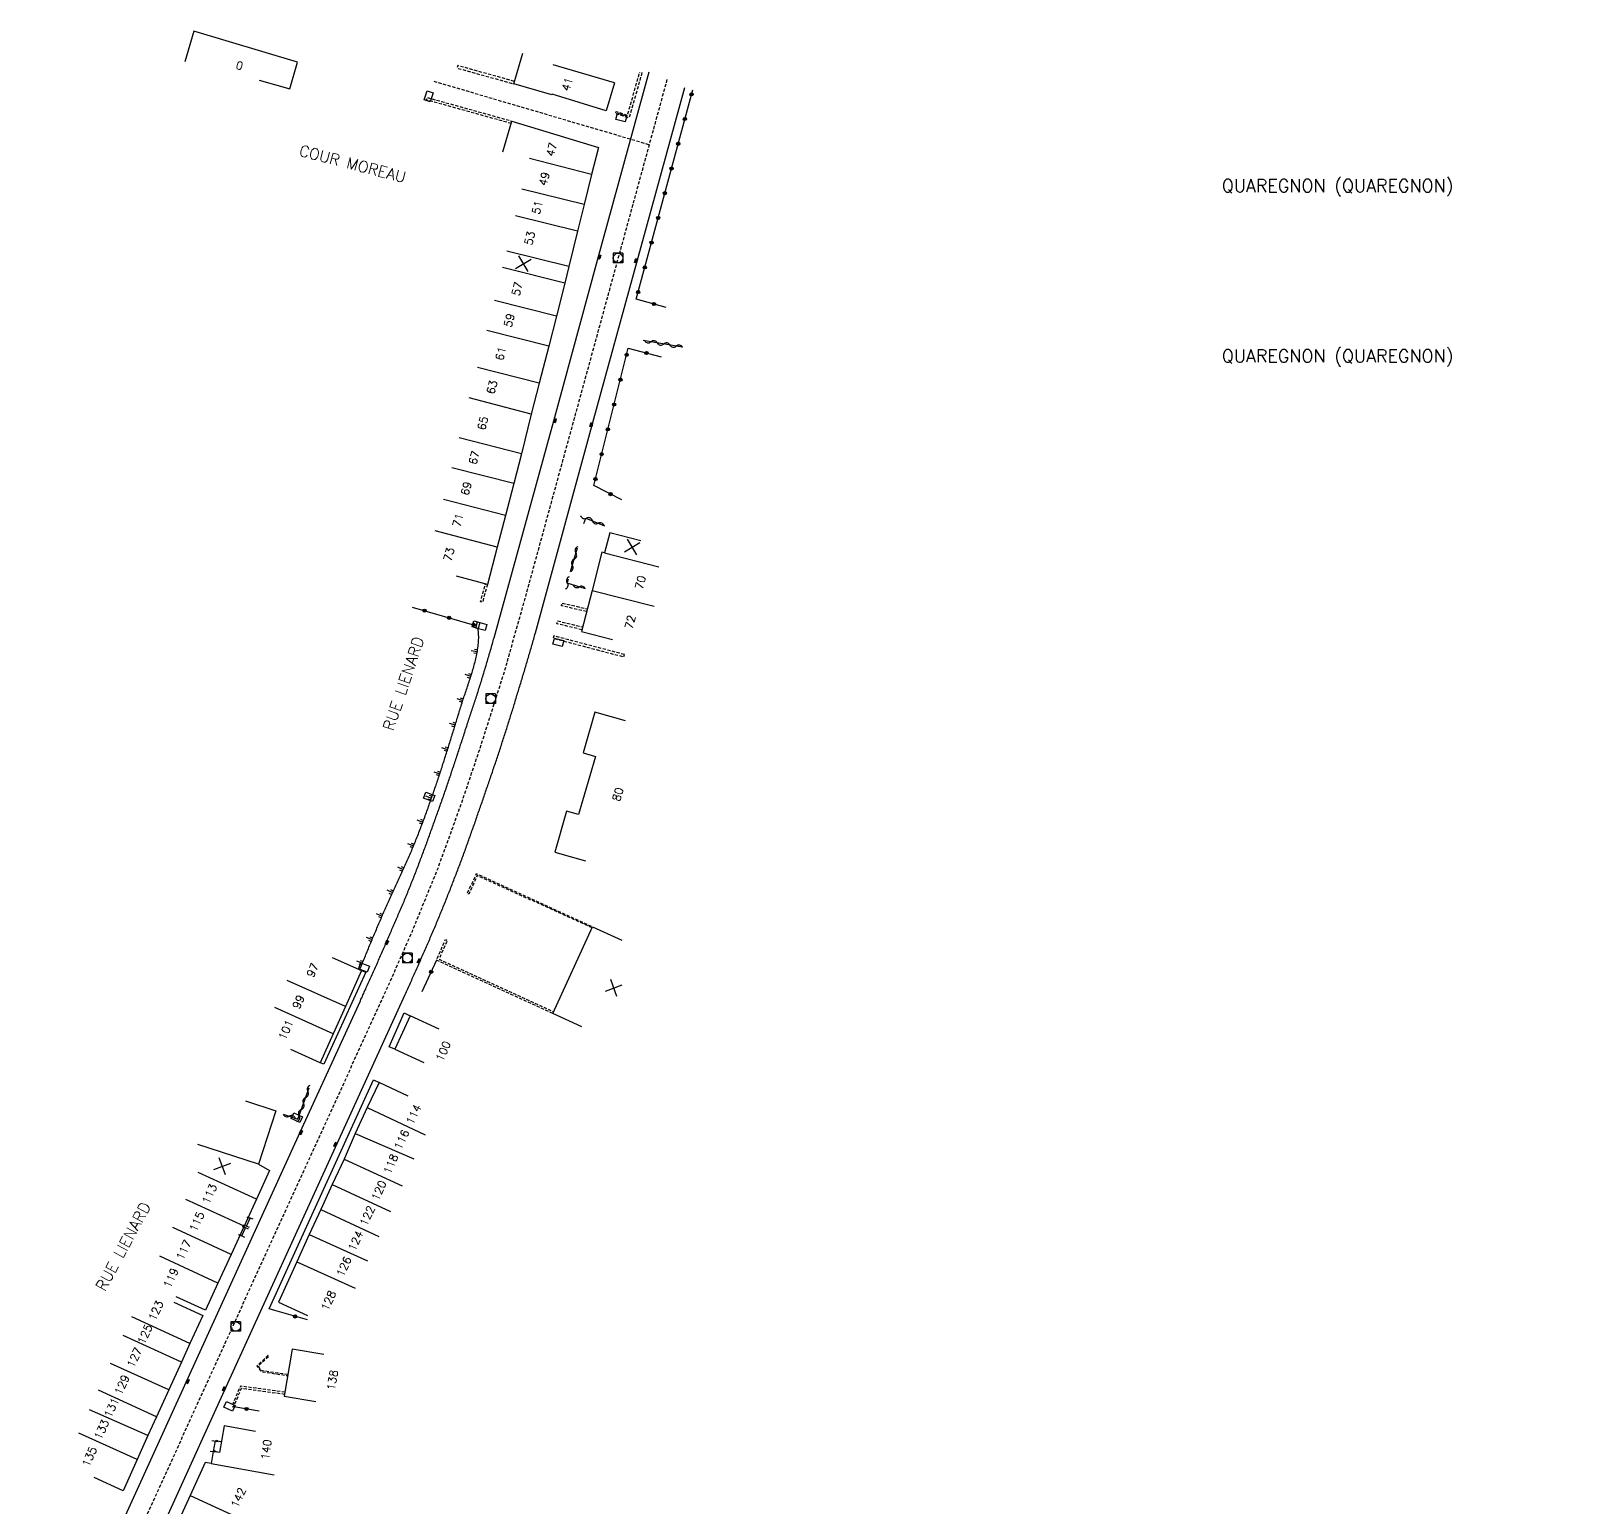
# Model space of a CAD drawing. Header units: millimetres. Extents: x 113000 to 114000, y 124000 to 125000.
# Drawn here: x 113756.2 to 114000, y 124307 to 124537.6 of the extents above; entities that cross this region are included whole.
import ezdxf
from ezdxf.enums import TextEntityAlignment as Align

# ---------------------------------------------------------------- set-up
doc = ezdxf.new("R2010")
doc.units = ezdxf.units.MM
doc.linetypes.add('DASHED', pattern=[0.75, 0.5, -0.25])
doc.layers.get('0').update_dxf_attribs({"linetype": 'CONTINUOUS'})
for name, color, linetype in [('W0001', 6, 'DASHED'), ('W0008', 7, 'CONTINUOUS'), ('W0017', 7, 'CONTINUOUS'), ('W0100', 7, 'CONTINUOUS'), ('W0105', 7, 'CONTINUOUS'), ('W0112', 1, 'DASHED'), ('W0211', 2, 'CONTINUOUS'), ('W0310', 3, 'CONTINUOUS'), ('W0322', 7, 'CONTINUOUS'), ('W0400', 7, 'CONTINUOUS'), ('W0420', 7, 'CONTINUOUS'), ('W0980', 7, 'CONTINUOUS'), ('W0989', 7, 'CONTINUOUS'), ('W0991', 7, 'CONTINUOUS'), ('W1102', 7, 'CONTINUOUS'), ('W1471', 7, 'CONTINUOUS')]:
    doc.layers.add(name, color=color, linetype=linetype)
doc.styles.get("Standard").update_dxf_attribs({"font": 'romans.shx', "width": 0.85})

# ---------------------------------------------------------------- blocks, each defined once
blk = doc.blocks.new('T400')
for p, q in [((-0.15, 0.3), (0.15, 0.3)), ((-0.15, -0.25), (-0.15, 0.3)), ((-0.15, 0.15), (0.15, 0.15)), ((-0.15, 0), (0.15, 0)), ((0.15, 0.3), (0.15, -0.25)), ((-0.15, -0.15), (0.15, -0.15)), ((-0.15, -0.25), (-0.15, -0.3)), ((-0.15, -0.3), (0.15, -0.3)), ((0.15, -0.3), (0.15, -0.25))]:
    blk.add_line(p, q)
blk = doc.blocks.new('T420')
for p, q in [((0.75, 0.75), (-0.75, 0.75)), ((-0.75, 0.75), (-0.75, -0.75)), ((0.75, 0.75), (0.75, -0.75)), ((0.75, -0.75), (-0.75, -0.75))]:
    blk.add_line(p, q)
blk.add_ellipse((0, 0), major_axis=(-0.53, 0.53), ratio=1, start_param=3.926991, end_param=10.210176)
blk = doc.blocks.new('t105o')
for p, q in [((-0.5, 0), (0.5, 0)), ((0.5, 0), (0.2, 0.1)), ((0.5, 0), (0.2, -0.1))]:
    blk.add_line(p, q)
blk = doc.blocks.new('t112o')
at = {"color": 0, "linetype": 'Continuous'}
for p, q in [((-0.5, 0.5), (0.5, 0.5)), ((-0.5, -0.5), (-0.5, 0.5)), ((0.5, 0.5), (0.5, -0.5)), ((0.5, -0.5), (-0.5, -0.5))]:
    blk.add_line(p, q, dxfattribs=at)
blk = doc.blocks.new('t322o')
at = {"color": 0, "linetype": 'Continuous'}
for radius in [0.25, 0.15]:
    blk.add_circle((0, 0), radius, dxfattribs=at)
blk = doc.blocks.new('t991o')
at = {"color": 0, "linetype": 'Continuous'}
for p, q in [((-1, 1), (1, -1)), ((-1, -1), (1, 1))]:
    blk.add_line(p, q, dxfattribs=at)
blk = doc.blocks.new('t310o')
at = {"color": 0, "linetype": 'Continuous'}
for centre, start, end in [((-0.5, 0.38), 216.8699, 323.1304), ((0.5, -0.37), 36.8699, 143.1303)]:
    blk.add_arc(centre, 0.625, start, end, dxfattribs=at)
blk = doc.blocks.new('t211o')
at = {"color": 0, "linetype": 'Continuous'}
for p, q in [((-0.29, 0.5), (-0.29, 0)), ((0, 1), (0, 0)), ((0.29, 0.5), (0.29, 0))]:
    blk.add_line(p, q, dxfattribs=at)
blk = doc.blocks.new('T1471')
at = {"color": 0, "linetype": 'Continuous', "flags": 128}
blk.add_lwpolyline([(-0.75, -0.5), (-0.75, 0.5), (0.75, 0.5), (0.75, -0.5), (-0.75, -0.5)], dxfattribs=at)

msp = doc.modelspace()

# ---------------------------------------------------------------- linework, layer by layer
at = {"layer": 'W0001', "flags": 128}
for points in [[(113855.52, 124530.07), (113833.26, 124448.8), (113830.07, 124437.5), (113826.24, 124425.44), (113823.32, 124416.81), (113819.76, 124406.97), (113815.69, 124396.99), (113812.25, 124389.15), (113807.77, 124379.32), (113801.28, 124365.13), (113793.84, 124348.82), (113786.46, 124332.65), (113778.01, 124314.07), (113769.54, 124295.44), (113759.58, 124273.9), (113756.2, 124262.65), (113761.96, 124260.77), (113765.92, 124260.13), (113779.11, 124260.08), (113795.61, 124260.3), (113813.45, 124260.56), (113833.08, 124260.81), (113844.66, 124260.48), (113854.61, 124259.53), (113862.32, 124258.6), (113869.74, 124257.67), (113882.82, 124256.04), (113893.82, 124254.66), (113907.34, 124252.85), (113913.63, 124251.61), (113919.31, 124250.14), (113924.73, 124248.13), (113929.53, 124245.36), (113933.91, 124242.53), (113938.52, 124239.37), (113943.9, 124235.68), (113950.68, 124231.03), (113956.97, 124226.73), (113965.63, 124220.98), (113973.07, 124216.52), (113979.92, 124212.72), (113989.03, 124208), (113998.4, 124203.57), (114000, 124202.89)], [(113819.08, 124529.83), (113852.74, 124519.93)]]:
    msp.add_lwpolyline(points, dxfattribs=at)
at = {"layer": 'W0008', "flags": 128}
for points in [[(113760.88, 124283.68), (113780.71, 124327.24), (113798.2, 124365.63), (113807.62, 124386.17), (113807.72, 124386.4), (113807.83, 124386.62), (113807.93, 124386.85), (113808.03, 124387.08), (113808.14, 124387.3), (113808.24, 124387.53), (113808.34, 124387.76), (113808.45, 124387.98), (113808.55, 124388.21), (113808.65, 124388.44), (113808.76, 124388.66), (113808.86, 124388.89), (113808.96, 124389.12), (113809.06, 124389.35), (113809.17, 124389.57), (113809.27, 124389.8), (113809.37, 124390.03), (113809.47, 124390.25), (113809.57, 124390.48), (113809.68, 124390.71), (113809.78, 124390.94), (113809.88, 124391.16), (113809.98, 124391.39), (113810.08, 124391.62), (113810.18, 124391.85), (113810.28, 124392.08), (113810.38, 124392.3), (113810.48, 124392.53), (113810.58, 124392.76), (113810.68, 124392.99), (113810.78, 124393.22), (113810.88, 124393.44), (113810.98, 124393.67), (113811.08, 124393.9), (113811.18, 124394.13), (113811.28, 124394.36), (113811.38, 124394.59), (113811.48, 124394.82), (113811.57, 124395.05), (113811.67, 124395.27), (113811.77, 124395.5), (113811.87, 124395.73), (113811.97, 124395.96), (113812.06, 124396.19), (113812.16, 124396.42), (113812.26, 124396.65), (113812.36, 124396.88), (113812.46, 124397.11), (113812.55, 124397.33), (113812.65, 124397.56), (113812.75, 124397.79), (113812.85, 124398.02), (113812.95, 124398.25), (113813.05, 124398.48), (113813.15, 124398.71), (113813.25, 124398.94), (113813.35, 124399.17), (113813.45, 124399.4), (113813.55, 124399.63), (113813.65, 124399.85), (113813.75, 124400.08), (113813.85, 124400.31), (113813.95, 124400.54), (113814.05, 124400.77), (113814.15, 124401), (113814.25, 124401.23), (113814.35, 124401.46), (113814.44, 124401.69), (113814.54, 124401.92), (113814.64, 124402.15), (113814.73, 124402.38), (113814.83, 124402.62), (113814.92, 124402.85), (113815.02, 124403.08), (113815.11, 124403.32), (113815.21, 124403.55), (113815.3, 124403.79), (113815.4, 124404.02), (113815.49, 124404.26), (113815.58, 124404.49), (113815.68, 124404.73), (113815.77, 124404.96), (113815.86, 124405.2), (113815.95, 124405.43), (113816.05, 124405.67), (113816.14, 124405.9), (113816.23, 124406.14), (113816.32, 124406.38), (113816.41, 124406.61), (113816.5, 124406.85), (113816.59, 124407.08), (113816.68, 124407.32), (113816.77, 124407.56), (113816.86, 124407.79), (113816.95, 124408.03), (113817.04, 124408.26), (113817.13, 124408.49), (113817.21, 124408.72), (113817.3, 124408.95), (113817.38, 124409.18), (113817.47, 124409.41), (113817.56, 124409.65), (113817.64, 124409.88), (113817.73, 124410.11), (113817.81, 124410.34), (113817.9, 124410.57), (113817.98, 124410.8), (113818.07, 124411.04), (113818.15, 124411.27), (113818.23, 124411.5), (113818.32, 124411.73), (113818.4, 124411.96), (113818.49, 124412.2), (113818.57, 124412.43), (113818.65, 124412.66), (113818.74, 124412.89), (113818.82, 124413.12), (113818.9, 124413.36), (113818.99, 124413.59), (113819.07, 124413.82), (113819.15, 124414.05), (113819.24, 124414.29), (113819.32, 124414.52), (113819.4, 124414.75), (113819.48, 124414.98), (113819.57, 124415.21), (113819.65, 124415.45), (113819.74, 124415.69), (113819.82, 124415.93), (113819.91, 124416.17), (113819.99, 124416.41), (113820.08, 124416.65), (113820.16, 124416.89), (113820.25, 124417.13), (113820.33, 124417.37), (113820.42, 124417.61), (113820.5, 124417.85), (113820.59, 124418.09), (113820.67, 124418.33), (113820.75, 124418.57), (113820.84, 124418.81), (113820.92, 124419.05), (113821, 124419.29), (113821.08, 124419.53), (113821.17, 124419.77), (113821.25, 124420.01), (113821.33, 124420.25), (113821.41, 124420.48), (113821.49, 124420.72), (113821.57, 124420.96), (113821.65, 124421.2), (113821.73, 124421.43), (113821.81, 124421.67), (113821.88, 124421.91), (113821.96, 124422.15), (113822.04, 124422.39), (113822.12, 124422.62), (113822.2, 124422.86), (113822.28, 124423.1), (113822.36, 124423.34), (113822.44, 124423.58), (113822.51, 124423.81), (113822.59, 124424.05), (113822.67, 124424.29), (113822.75, 124424.53), (113822.83, 124424.77), (113822.9, 124425), (113822.98, 124425.24), (113823.06, 124425.48), (113823.14, 124425.72), (113823.22, 124425.96), (113823.29, 124426.19), (113823.37, 124426.43), (113823.45, 124426.67), (113823.53, 124426.91), (113823.61, 124427.15), (113823.68, 124427.39), (113823.76, 124427.62), (113823.84, 124427.86), (113823.92, 124428.1), (113823.99, 124428.33), (113824.07, 124428.57), (113824.15, 124428.8), (113824.23, 124429.04), (113824.3, 124429.27), (113824.38, 124429.51), (113824.46, 124429.75), (113824.54, 124429.98), (113824.62, 124430.22), (113824.69, 124430.45), (113824.77, 124430.69), (113824.85, 124430.92), (113824.93, 124431.16), (113825, 124431.39), (113825.08, 124431.63), (113825.16, 124431.86), (113825.24, 124432.1), (113825.31, 124432.33), (113825.39, 124432.57), (113825.47, 124432.81), (113825.54, 124433.04), (113825.62, 124433.28), (113825.7, 124433.51), (113825.77, 124433.75), (113825.85, 124433.98), (113825.92, 124434.22), (113826, 124434.46), (113826.07, 124434.69), (113826.15, 124434.93), (113826.22, 124435.17), (113826.3, 124435.4), (113826.37, 124435.64), (113826.45, 124435.88), (113826.52, 124436.11), (113826.59, 124436.35), (113826.67, 124436.59), (113826.74, 124436.83), (113826.82, 124437.08), (113826.89, 124437.32), (113826.96, 124437.56), (113827.04, 124437.8), (113827.11, 124438.04), (113827.18, 124438.28), (113827.25, 124438.52), (113827.33, 124438.77), (113827.4, 124439.01), (113827.47, 124439.25), (113827.54, 124439.49), (113827.61, 124439.73), (113827.68, 124439.97), (113827.75, 124440.22), (113827.82, 124440.46), (113827.89, 124440.7), (113827.96, 124440.94), (113828.03, 124441.19), (113828.1, 124441.43), (113828.17, 124441.67), (113828.24, 124441.91), (113828.31, 124442.16), (113828.37, 124442.4), (113828.44, 124442.64), (113828.51, 124442.88), (113837.99, 124477.33), (113844.68, 124501.86), (113852.75, 124531.31)], [(113761.84, 124271.17), (113786.64, 124325.85), (113804.02, 124363.88), (113814.63, 124387.15), (113814.73, 124387.37), (113814.83, 124387.6), (113814.93, 124387.82), (113815.03, 124388.04), (113815.13, 124388.27), (113815.24, 124388.49), (113815.34, 124388.72), (113815.44, 124388.94), (113815.54, 124389.17), (113815.64, 124389.39), (113815.74, 124389.62), (113815.84, 124389.84), (113815.94, 124390.06), (113816.04, 124390.29), (113816.14, 124390.51), (113816.24, 124390.74), (113816.34, 124390.96), (113816.44, 124391.19), (113816.54, 124391.41), (113816.64, 124391.64), (113816.73, 124391.86), (113816.83, 124392.09), (113816.93, 124392.32), (113817.04, 124392.55), (113817.14, 124392.78), (113817.24, 124393.01), (113817.34, 124393.24), (113817.44, 124393.47), (113817.54, 124393.7), (113817.65, 124393.93), (113817.75, 124394.17), (113817.85, 124394.4), (113817.95, 124394.63), (113818.05, 124394.86), (113818.15, 124395.09), (113818.25, 124395.32), (113818.35, 124395.55), (113818.45, 124395.78), (113818.55, 124396.01), (113818.65, 124396.24), (113818.75, 124396.48), (113818.85, 124396.71), (113818.95, 124396.94), (113819.05, 124397.17), (113819.15, 124397.4), (113819.25, 124397.63), (113819.35, 124397.87), (113819.44, 124398.1), (113819.54, 124398.33), (113819.64, 124398.56), (113819.73, 124398.8), (113819.83, 124399.02), (113819.92, 124399.25), (113820.02, 124399.48), (113820.11, 124399.71), (113820.2, 124399.94), (113820.3, 124400.17), (113820.39, 124400.4), (113820.48, 124400.63), (113820.58, 124400.85), (113820.67, 124401.08), (113820.76, 124401.31), (113820.85, 124401.54), (113820.95, 124401.77), (113821.04, 124402), (113821.13, 124402.23), (113821.22, 124402.46), (113821.31, 124402.69), (113821.4, 124402.92), (113821.5, 124403.15), (113821.59, 124403.38), (113821.68, 124403.61), (113821.77, 124403.84), (113821.86, 124404.07), (113821.95, 124404.3), (113822.04, 124404.53), (113822.13, 124404.76), (113822.22, 124404.99), (113822.3, 124405.22), (113822.39, 124405.45), (113822.48, 124405.68), (113822.57, 124405.91), (113822.66, 124406.14), (113822.75, 124406.38), (113822.84, 124406.61), (113822.92, 124406.84), (113823.01, 124407.07), (113823.1, 124407.3), (113823.19, 124407.53), (113823.27, 124407.77), (113823.36, 124408), (113823.45, 124408.23), (113823.54, 124408.47), (113823.62, 124408.7), (113823.71, 124408.94), (113823.79, 124409.17), (113823.88, 124409.41), (113823.97, 124409.64), (113824.05, 124409.88), (113824.14, 124410.11), (113824.22, 124410.35), (113824.31, 124410.58), (113824.39, 124410.82), (113824.48, 124411.05), (113824.56, 124411.29), (113824.64, 124411.52), (113824.73, 124411.76), (113824.81, 124411.99), (113824.9, 124412.23), (113824.98, 124412.47), (113825.06, 124412.7), (113825.15, 124412.94), (113825.23, 124413.17), (113825.31, 124413.41), (113825.39, 124413.64), (113825.48, 124413.88), (113825.56, 124414.12), (113825.64, 124414.35), (113825.72, 124414.59), (113825.81, 124414.82), (113825.89, 124415.06), (113825.97, 124415.3), (113826.05, 124415.53), (113826.14, 124415.77), (113826.22, 124416), (113826.3, 124416.24), (113826.38, 124416.48), (113826.46, 124416.71), (113826.55, 124416.94), (113826.63, 124417.18), (113826.71, 124417.41), (113826.79, 124417.65), (113826.87, 124417.88), (113826.95, 124418.12), (113827.03, 124418.35), (113827.11, 124418.58), (113827.19, 124418.82), (113827.27, 124419.05), (113827.35, 124419.29), (113827.44, 124419.52), (113827.52, 124419.76), (113827.6, 124419.99), (113827.68, 124420.22), (113827.76, 124420.46), (113827.84, 124420.69), (113827.92, 124420.93), (113828, 124421.16), (113828.08, 124421.4), (113828.16, 124421.63), (113828.24, 124421.87), (113828.32, 124422.1), (113828.39, 124422.33), (113828.47, 124422.57), (113828.55, 124422.8), (113828.63, 124423.04), (113828.71, 124423.27), (113828.79, 124423.51), (113828.87, 124423.74), (113828.95, 124423.98), (113829.03, 124424.21), (113829.1, 124424.45), (113829.18, 124424.68), (113829.26, 124424.92), (113829.34, 124425.15), (113829.41, 124425.39), (113829.49, 124425.62), (113829.57, 124425.86), (113829.65, 124426.1), (113829.72, 124426.33), (113829.8, 124426.57), (113829.88, 124426.8), (113829.95, 124427.04), (113830.03, 124427.27), (113830.11, 124427.51), (113830.18, 124427.74), (113830.26, 124427.98), (113830.33, 124428.22), (113830.41, 124428.45), (113830.48, 124428.69), (113830.56, 124428.92), (113830.63, 124429.16), (113830.71, 124429.39), (113830.78, 124429.63), (113830.85, 124429.87), (113830.93, 124430.1), (113831, 124430.34), (113831.08, 124430.57), (113831.15, 124430.81), (113831.22, 124431.05), (113831.3, 124431.28), (113831.37, 124431.52), (113831.44, 124431.75), (113831.52, 124431.99), (113831.59, 124432.23), (113831.66, 124432.46), (113831.73, 124432.7), (113831.81, 124432.94), (113831.88, 124433.17), (113831.95, 124433.41), (113832.02, 124433.64), (113832.09, 124433.88), (113832.17, 124434.12), (113832.24, 124434.35), (113832.31, 124434.59), (113832.38, 124434.83), (113832.45, 124435.06), (113832.52, 124435.3), (113832.6, 124435.54), (113832.67, 124435.77), (113832.74, 124436.01), (113832.81, 124436.25), (113832.88, 124436.48), (113832.95, 124436.72), (113833.02, 124436.96), (113833.1, 124437.2), (113833.17, 124437.43), (113833.24, 124437.67), (113833.31, 124437.91), (113833.38, 124438.15), (113833.45, 124438.38), (113833.52, 124438.62), (113833.59, 124438.86), (113833.66, 124439.1), (113833.73, 124439.33), (113833.8, 124439.57), (113833.87, 124439.81), (113833.94, 124440.05), (113834.01, 124440.29), (113834.08, 124440.52), (113834.15, 124440.76), (113834.22, 124441), (113834.28, 124441.24), (113834.35, 124441.48), (113834.42, 124441.71), (113834.49, 124441.95), (113834.56, 124442.19), (113834.63, 124442.43), (113834.7, 124442.67), (113834.76, 124442.9), (113834.83, 124443.14), (113834.9, 124443.38), (113834.97, 124443.62), (113843.96, 124476.5), (113850.86, 124501.73), (113858.29, 124528.83)]]:
    msp.add_lwpolyline(points, dxfattribs=at)
at = {"layer": 'W0017', "flags": 128}
for points in [[(113807.81, 124390.9), (113808.48, 124390.64), (113801.91, 124376.28), (113801.33, 124376.49)], [(113813.01, 124378.6), (113812.1, 124378.94), (113814.47, 124384.26), (113815.39, 124383.81)], [(113794.27, 124337.76), (113793.36, 124338.04), (113809.69, 124373.82), (113810.58, 124373.41)]]:
    msp.add_lwpolyline(points, dxfattribs=at)
at = {"layer": 'W0100', "flags": 128}
for points in [[(113791.8, 124529.98), (113796.61, 124528.63), (113797.78, 124532.78), (113781.62, 124537.63), (113780.18, 124532.84)], [(113847.3, 124529.55), (113846, 124525.17), (113837.58, 124527.78), (113837.54, 124527.67), (113831.58, 124529.41), (113832.98, 124534.21)], [(113829.86, 124518.81), (113831.31, 124523.59), (113844.83, 124519.49), (113843.73, 124515.25), (113842.57, 124510.56), (113841.56, 124506.37), (113840.2, 124500.87), (113839.55, 124498.29), (113838.25, 124493.09), (113837.07, 124488.41), (113835.58, 124482.63), (113834.29, 124477.8), (113832.77, 124471.62), (113831.58, 124466.95), (113830.29, 124461.95), (113828.99, 124457.02), (113827.46, 124451.21), (113822.62, 124452.49)], [(113851.42, 124458.01), (113846.58, 124459.27), (113845.77, 124456.16), (113845.36, 124456.26), (113843.81, 124450.27), (113842.17, 124443.84), (113847.01, 124442.61)], [(113849.05, 124429.89), (113844.25, 124431.27), (113842.41, 124424.88), (113844.33, 124424.32), (113841.7, 124415.27), (113839.82, 124415.8), (113837.98, 124409.4), (113842.79, 124408.02)], [(113842.24, 124382.1), (113837.69, 124384.18), (113843.9, 124397.72), (113848.45, 124395.64)], [(113803.24, 124392.94), (113807.81, 124390.9), (113805.3, 124385.27), (113803.37, 124380.98), (113801.34, 124376.49), (113796.78, 124378.55)], [(113819.94, 124381.73), (113815.39, 124383.81), (113813.01, 124378.61), (113817.56, 124376.53)], [(113815.08, 124371.25), (113810.57, 124373.41), (113808.69, 124369.47), (113806.79, 124365.42), (113805.07, 124361.43), (113803.24, 124357.45), (113801.45, 124353.56), (113799.63, 124349.64), (113797.71, 124345.39), (113794.83, 124339.05), (113799.38, 124336.98)], [(113789.68, 124370.53), (113794.44, 124368.98), (113791.72, 124360.63), (113793.45, 124359.63), (113791.39, 124355.15), (113789.45, 124350.94), (113787.42, 124346.52), (113785.34, 124342.03), (113783.42, 124337.84), (113778.87, 124339.92)], [(113789.1, 124349.42), (113789.68, 124350.67)], [(113789.82, 124350.93), (113790.39, 124352.21)], [(113778.49, 124339.09), (113783.03, 124336.99), (113781, 124332.62), (113779.68, 124329.7), (113777.7, 124325.36), (113775.78, 124321.15), (113774.43, 124318.22), (113772.77, 124314.47), (113770.56, 124309.61), (113766.01, 124311.67)], [(113801.92, 124330.9), (113796.99, 124331.75), (113795.73, 124324.39), (113800.66, 124323.55)], [(113791.25, 124318.88), (113786.32, 124319.73), (113785.61, 124315.59), (113784.63, 124315.75), (113784.3, 124313.88), (113783.37, 124314.03), (113781.01, 124308.88), (113779.06, 124304.57), (113776.78, 124299.78), (113774.45, 124294.72), (113772.65, 124290.79), (113770.74, 124286.5), (113768.75, 124282.21), (113766.85, 124278.03), (113763.63, 124269.48), (113765.16, 124266.72), (113772.85, 124265.08), (113773.27, 124264.97), (113778.07, 124265.02), (113778.01, 124270.02)], [(113785.87, 124317.23), (113784.92, 124317.39), (113784.64, 124315.75)]]:
    msp.add_lwpolyline(points, dxfattribs=at)
at = {"layer": 'W0112', "flags": 128}
for points in [[(113831.68, 124529.8), (113822.83, 124532.26), (113822.73, 124531.87), (113831.58, 124529.41)], [(113851.61, 124531.16), (113849.6, 124524.07), (113847.48, 124524.74), (113847.59, 124525.08), (113849.36, 124524.52), (113851.27, 124531.25)], [(113831.2, 124523.21), (113817.92, 124526.91), (113818.03, 124527.29), (113831.31, 124523.59)], [(113827.46, 124451.21), (113826.69, 124448.4), (113826.4, 124448.48), (113827.17, 124451.29)], [(113842.96, 124446.95), (113839.04, 124447.88), (113839.14, 124448.31), (113843.06, 124447.38)], [(113842.24, 124444.12), (113838.32, 124445.07), (113838.43, 124445.51), (113842.35, 124444.56)], [(113843.82, 124397.55), (113825.89, 124405.72), (113824.55, 124402.83), (113824.33, 124402.93), (113825.77, 124406.04), (113843.9, 124397.72)], [(113837.69, 124384.18), (113819.52, 124392.51), (113820.92, 124395.73), (113821.19, 124395.61), (113819.91, 124392.66), (113837.82, 124384.46)], [(113796.3, 124327.75), (113792.21, 124328.37), (113791.65, 124329.1), (113793.33, 124330.66), (113793.22, 124330.77), (113791.44, 124329.12), (113792.13, 124328.23), (113796.28, 124327.6)], [(113795.83, 124325), (113788.87, 124325.96), (113787.55, 124322.82), (113787.82, 124322.71), (113789.05, 124325.65), (113795.79, 124324.72)]]:
    msp.add_lwpolyline(points, dxfattribs=at)
msp.add_lwpolyline([(113848.87, 124440.26), (113837.83, 124443.16), (113837.74, 124442.8), (113848.77, 124439.9)], close=True, dxfattribs=at)
at = {"layer": 'W0211', "flags": 128}
msp.add_lwpolyline([(113807.55, 124391.09), (113807.64, 124391.32), (113807.74, 124391.55), (113807.83, 124391.78), (113807.92, 124392.01), (113808.02, 124392.24), (113808.11, 124392.47), (113808.21, 124392.7), (113808.3, 124392.93), (113808.4, 124393.16), (113808.49, 124393.39), (113808.59, 124393.62), (113808.68, 124393.85), (113808.78, 124394.08), (113808.87, 124394.31), (113808.97, 124394.54), (113809.06, 124394.77), (113809.16, 124395), (113809.25, 124395.23), (113809.35, 124395.46), (113809.44, 124395.69), (113809.54, 124395.92), (113809.64, 124396.15), (113809.73, 124396.38), (113809.83, 124396.6), (113809.93, 124396.83), (113810.02, 124397.06), (113810.12, 124397.29), (113810.22, 124397.52), (113810.32, 124397.75), (113810.41, 124397.98), (113810.51, 124398.21), (113810.61, 124398.43), (113810.71, 124398.66), (113810.81, 124398.89), (113810.9, 124399.12), (113811, 124399.35), (113811.1, 124399.58), (113811.2, 124399.8), (113811.3, 124400.03), (113811.4, 124400.26), (113811.5, 124400.49), (113811.6, 124400.72), (113811.7, 124400.95), (113811.8, 124401.18), (113811.9, 124401.41), (113812.01, 124401.64), (113812.11, 124401.87), (113812.21, 124402.1), (113812.32, 124402.33), (113812.42, 124402.56), (113812.53, 124402.79), (113812.63, 124403.01), (113812.74, 124403.24), (113812.84, 124403.47), (113812.95, 124403.7), (113813.06, 124403.93), (113813.16, 124404.16), (113813.27, 124404.38), (113813.37, 124404.61), (113813.48, 124404.84), (113813.58, 124405.07), (113813.69, 124405.3), (113813.8, 124405.53), (113813.9, 124405.75), (113814.01, 124405.98), (113814.11, 124406.21), (113814.22, 124406.44), (113814.32, 124406.67), (113814.43, 124406.9), (113814.53, 124407.13), (113814.63, 124407.36), (113814.74, 124407.59), (113814.84, 124407.82), (113814.94, 124408.05), (113815.04, 124408.28), (113815.14, 124408.51), (113815.25, 124408.74), (113815.35, 124408.97), (113815.44, 124409.2), (113815.54, 124409.43), (113815.64, 124409.66), (113815.74, 124409.89), (113815.84, 124410.13), (113815.93, 124410.36), (113816.03, 124410.59), (113816.12, 124410.83), (113816.22, 124411.06), (113816.31, 124411.3), (113816.41, 124411.53), (113816.5, 124411.77), (113816.59, 124412), (113816.68, 124412.24), (113816.78, 124412.47), (113816.87, 124412.71), (113816.96, 124412.95), (113817.05, 124413.18), (113817.14, 124413.42), (113817.23, 124413.66), (113817.32, 124413.89), (113817.41, 124414.13), (113817.49, 124414.37), (113817.58, 124414.6), (113817.67, 124414.84), (113817.76, 124415.08), (113817.84, 124415.32), (113817.93, 124415.55), (113818.02, 124415.79), (113818.1, 124416.03), (113818.19, 124416.27), (113818.27, 124416.51), (113818.36, 124416.75), (113818.44, 124416.98), (113818.53, 124417.22), (113818.61, 124417.46), (113818.7, 124417.7), (113818.78, 124417.94), (113818.86, 124418.18), (113818.95, 124418.42), (113819.03, 124418.66), (113819.11, 124418.9), (113819.19, 124419.13), (113819.27, 124419.37), (113819.36, 124419.61), (113819.44, 124419.84), (113819.52, 124420.08), (113819.6, 124420.32), (113819.68, 124420.55), (113819.76, 124420.79), (113819.83, 124421.03), (113819.91, 124421.26), (113819.99, 124421.5), (113820.07, 124421.74), (113820.15, 124421.97), (113820.23, 124422.21), (113820.3, 124422.45), (113820.38, 124422.68), (113820.46, 124422.92), (113820.53, 124423.16), (113820.61, 124423.4), (113820.69, 124423.63), (113820.76, 124423.87), (113820.84, 124424.11), (113820.91, 124424.35), (113820.99, 124424.58), (113821.07, 124424.82), (113821.14, 124425.06), (113821.22, 124425.3), (113821.29, 124425.54), (113821.37, 124425.77), (113821.44, 124426.01), (113821.51, 124426.25), (113821.59, 124426.49), (113821.66, 124426.73), (113821.74, 124426.97), (113821.81, 124427.2), (113821.88, 124427.44), (113821.96, 124427.68), (113822.03, 124427.92), (113822.1, 124428.16), (113822.18, 124428.4), (113822.25, 124428.63), (113822.32, 124428.87), (113822.4, 124429.11), (113822.47, 124429.35), (113822.54, 124429.59), (113822.62, 124429.83), (113822.69, 124430.07), (113822.76, 124430.3), (113822.83, 124430.54), (113822.91, 124430.78), (113822.98, 124431.02), (113823.05, 124431.26), (113823.13, 124431.5), (113823.2, 124431.74), (113823.27, 124431.97), (113823.35, 124432.21), (113823.42, 124432.45), (113823.5, 124432.69), (113823.58, 124432.92), (113823.65, 124433.16), (113823.73, 124433.4), (113823.81, 124433.63), (113823.89, 124433.87), (113823.97, 124434.1), (113824.05, 124434.34), (113824.13, 124434.58), (113824.21, 124434.81), (113824.29, 124435.05), (113824.37, 124435.28), (113824.45, 124435.52), (113824.53, 124435.76), (113824.61, 124435.99), (113824.69, 124436.23), (113824.77, 124436.47), (113824.84, 124436.7), (113824.92, 124436.94), (113824.99, 124437.18), (113825.07, 124437.42), (113825.14, 124437.65), (113825.21, 124437.89), (113825.28, 124438.13), (113825.35, 124438.37), (113825.41, 124438.61), (113825.47, 124438.85), (113825.54, 124439.09), (113825.6, 124439.34), (113825.65, 124439.58), (113825.71, 124439.82), (113825.76, 124440.07), (113825.81, 124440.31), (113825.86, 124440.56), (113825.9, 124440.8), (113825.94, 124441.05), (113825.98, 124441.3), (113826.02, 124441.55), (113826.05, 124441.8), (113826.07, 124442.05), (113826.09, 124442.3), (113826.1, 124442.55), (113826.11, 124442.8), (113826.11, 124443.05), (113826.1, 124443.31), (113826.09, 124443.56), (113826.07, 124443.81), (113826.05, 124444.06), (113826.02, 124444.31)], dxfattribs=at)
at = {"layer": 'W0310', "flags": 128}
for points in [[(113857.95, 124488.25), (113851.81, 124489.33)], [(113842.54, 124460.71), (113842.87, 124461.58), (113845.75, 124460.35)], [(113840.46, 124453.23), (113841.54, 124456.93)], [(113842.77, 124450.52), (113839.95, 124451.41), (113840.15, 124452.08)], [(113795.58, 124368.47), (113797.84, 124367.67), (113799.62, 124372.57)]]:
    msp.add_lwpolyline(points, dxfattribs=at)
at = {"layer": 'W0322', "flags": 128}
for points in [[(113855.41, 124494.48), (113850.73, 124495.78), (113859.55, 124528.47)], [(113848.49, 124464.43), (113844.08, 124466.64), (113849.48, 124488.09), (113854.59, 124486.76)], [(113815.72, 124447.66), (113825.44, 124444.86)], [(113819.52, 124392.51), (113817.22, 124387.55)], [(113799.35, 124336.3), (113794.27, 124337.77)], [(113791.8, 124322.05), (113787.83, 124322.74)]]:
    msp.add_lwpolyline(points, dxfattribs=at)
at = {"layer": 'W1102', "flags": 128}
for points in [[(113847.3, 124529.55), (113837.72, 124532.4)], [(113843.73, 124515.25), (113834.05, 124517.76)], [(113842.57, 124510.56), (113832.86, 124512.94)], [(113841.56, 124506.37), (113831.85, 124508.77)], [(113840.2, 124500.87), (113830.49, 124503.27)], [(113839.55, 124498.29), (113829.84, 124500.7)], [(113838.25, 124493.09), (113828.56, 124495.54)], [(113837.07, 124488.41), (113827.37, 124490.86)], [(113835.58, 124482.63), (113825.9, 124485.11)], [(113834.29, 124477.8), (113824.63, 124480.38)], [(113832.77, 124471.62), (113823.08, 124474.09)], [(113831.58, 124466.95), (113821.89, 124469.42)], [(113830.29, 124461.95), (113820.61, 124464.46)], [(113828.99, 124457.02), (113819.32, 124459.56)], [(113845.77, 124456.16), (113854.27, 124453.95)], [(113843.81, 124450.27), (113853.5, 124447.8)], [(113805.3, 124385.27), (113796.17, 124389.35)], [(113803.37, 124380.98), (113794.26, 124385.11)], [(113808.69, 124369.47), (113817.74, 124365.21)], [(113806.79, 124365.42), (113815.97, 124361.47)], [(113791.72, 124360.63), (113782.21, 124363.73)], [(113805.07, 124361.43), (113814.16, 124357.26)], [(113791.39, 124355.15), (113782.3, 124359.33)], [(113803.24, 124357.45), (113812.32, 124353.26)], [(113789.45, 124350.94), (113780.37, 124355.13)], [(113801.45, 124353.56), (113810.52, 124349.35)], [(113787.42, 124346.52), (113778.35, 124350.73)], [(113799.63, 124349.64), (113808.75, 124345.53)], [(113785.34, 124342.03), (113776.27, 124346.24)], [(113797.71, 124345.39), (113806.82, 124341.25)], [(113781, 124332.62), (113771.9, 124336.76)], [(113779.68, 124329.7), (113770.58, 124333.85)], [(113777.7, 124325.36), (113768.6, 124329.51)], [(113775.78, 124321.15), (113766.69, 124325.32)], [(113774.43, 124318.22), (113765.29, 124322.28)], [(113772.77, 124314.47), (113763.66, 124318.6)], [(113784.3, 124313.88), (113794.14, 124312.12)], [(113781.01, 124308.88), (113790.11, 124304.72)]]:
    msp.add_lwpolyline(points, dxfattribs=at)

# ---------------------------------------------------------------- block references
at = {"layer": 'W0105'}
for p, rotation in [((113789.68, 124350.67), 156.0147018153029), ((113789.82, 124350.93), 156.8037325132541), ((113790.39, 124352.21), 160.2281502250068), ((113789.1, 124349.42), 153.3369285369442), ((113784.92, 124317.39), 351.7970745543013), ((113784.64, 124315.75), 352.90133410799)]:
    msp.add_blockref('t105o', p, dxfattribs=dict(at, rotation=rotation))
at = {"layer": 'W0112', "rotation": 344.8502535599106}
msp.add_blockref('t112o', (113825.69, 124444.93), dxfattribs=at)
at = {"layer": 'W0211'}
for p, rotation in [((113825.89, 124440.73), 79.74331859554253), ((113824.89, 124436.86), 72.34765963158249), ((113823.62, 124433.07), 71.71907655329353), ((113822.44, 124429.25), 72.98214801382265), ((113821.26, 124425.43), 72.54126045963794), ((113820.03, 124421.62), 71.72717115761237), ((113818.74, 124417.83), 70.69973348848495), ((113817.38, 124414.07), 69.46344573775711), ((113815.93, 124410.35), 67.61069636773486), ((113814.33, 124406.68), 65.5061513455496), ((113812.65, 124403.05), 65.27048208202885), ((113811.02, 124399.39), 66.65476816508497), ((113809.46, 124395.71), 67.22750933422154), ((113807.93, 124392.02), 67.80025408031794)]:
    msp.add_blockref('t211o', p, dxfattribs=dict(at, rotation=rotation))
at = {"layer": 'W0310'}
for p, rotation in [((113853.03, 124489.12), 169.9912605342264), ((113855, 124488.77), 169.9912605342264), ((113856.97, 124488.42), 169.9912605342264), ((113842.94, 124461.55), 336.8516729835715), ((113844.78, 124460.76), 336.8516729835715), ((113841.3, 124456.11), 73.7227582245133), ((113840.74, 124454.19), 73.7227582245133), ((113839.96, 124451.45), 73.3898699412787), ((113841.81, 124450.82), 162.5343172367832), ((113799.41, 124372), 69.97664407450178), ((113798.73, 124370.12), 69.97664407450178), ((113796.52, 124368.13), 340.5642848269695), ((113798.05, 124368.24), 69.97664407450178)]:
    msp.add_blockref('t310o', p, dxfattribs=dict(at, rotation=rotation))
at = {"layer": 'W0322'}
for p, rotation in [((113859.36, 124527.77), 74.88744751333357), ((113858.32, 124523.91), 74.88744751333357), ((113857.28, 124520.05), 74.88744751333357), ((113856.24, 124516.18), 74.88744751333357), ((113855.19, 124512.32), 74.88744751333357), ((113854.15, 124508.46), 74.88744751333357), ((113853.11, 124504.6), 74.88744751333357), ((113852.06, 124500.74), 74.88744751333357), ((113851.02, 124496.88), 74.88744751333357), ((113853.49, 124495.02), 164.4960693879958), ((113849.22, 124487.07), 75.866122352659), ((113852.33, 124487.35), 345.3841939048755), ((113848.25, 124483.19), 75.866122352659), ((113847.27, 124479.31), 75.866122352659), ((113846.29, 124475.43), 75.866122352659), ((113845.32, 124471.55), 75.866122352659), ((113844.34, 124467.67), 75.866122352659), ((113846.71, 124465.32), 153.345872365631), ((113817.64, 124447.11), 343.9382384197926), ((113821.49, 124446), 343.9382384197926), ((113825.33, 124444.89), 343.9382384197926), ((113818.68, 124390.69), 245.1011797415121), ((113797.43, 124336.85), 163.8374261401723), ((113789.83, 124322.39), 170.1497621971034)]:
    msp.add_blockref('t322o', p, dxfattribs=dict(at, rotation=rotation))
at = {"layer": 'W0400'}
for p, rotation in [((113844.96, 124502.38), 344.6857369473833), ((113850.69, 124501.75), 165.7254230754043), ((113838.01, 124476.82), 344.6117515305622), ((113843.7, 124476.13), 164.706682731816), ((113811.77, 124395.27), 336.8274187888388), ((113816.77, 124392.37), 156.2712631142919), ((113798.33, 124365.63), 335.3810931489588), ((113803.74, 124363.68), 155.4446036593382), ((113780.64, 124326.73), 335.5272562817003), ((113786.32, 124325.5), 155.6012934331611)]:
    msp.add_blockref('T400', p, dxfattribs=dict(at, rotation=rotation))
at = {"layer": 'W0420'}
for p in [(113847.88, 124502.19), (113827.97, 124433.34), (113814.96, 124392.85), (113788.14, 124335.27)]:
    msp.add_blockref('T420', p, dxfattribs=at)
at = {"layer": 'W0991'}
for p, rotation in [((113833.09, 124501.3), 75.76760547771906), ((113850.08, 124457.04), 75.5007473432586), ((113847.22, 124388.17), 65.35345416943814), ((113786.06, 124360.31), 65.320138748741)]:
    msp.add_blockref('t991o', p, dxfattribs=dict(at, rotation=rotation))
at = {"layer": 'W1471'}
for p, rotation in [((113818.29, 124527.45), 72.00102176846647), ((113848.4, 124524.13), 344.6857369493135), ((113826.53, 124444.67), 344.6117515279991), ((113838.55, 124442.16), 166.4302351334861), ((113818.36, 124418), 339.5265964114821), ((113808.19, 124391.36), 338.6624176275494), ((113797.71, 124367.9), 335.3810931504435), ((113787.16, 124322.81), 155.6012934320184)]:
    msp.add_blockref('T1471', p, dxfattribs=dict(at, rotation=rotation))

# ---------------------------------------------------------------- texts
at = {"layer": 'W0980'}
for p in [(113960.29, 124513.36), (113960.29, 124486.76)]:
    msp.add_text('QUAREGNON (QUAREGNON)', height=2, dxfattribs=at).set_placement(p, align=Align.MIDDLE)
at = {"layer": 'W0989'}
for s, rotation, p in [('COUR MOREAU', 345.4506, (113806.41, 124516.91)), ('RUE LIENARD', 71.3649, (113814.36, 124435.71)), ('RUE LIENARD', 61.7317, (113770.57, 124347.77))]:
    msp.add_text(s, height=1.75, rotation=rotation, dxfattribs=at).set_placement(p, align=Align.MIDDLE)
at = {"layer": 'W0991'}
for s, rotation, p in [('0', 343.3019, (113788.74, 124532.26)), ('41', 73.4293, (113839.94, 124529.36)), ('47', 75.4492, (113837.5, 124519.13)), ('49', 76.1885, (113836.35, 124514.57)), ('51', 76.373, (113835.26, 124510.11)), ('53', 76.1273, (113834.08, 124505.3)), ('57', 76.0361, (113832.11, 124497.38)), ('59', 75.7994, (113830.87, 124492.47)), ('61', 75.6058, (113829.55, 124487.26)), ('63', 75.0436, (113828.18, 124482.02)), ('65', 76.1866, (113826.74, 124476.38)), ('67', 75.7037, (113825.4, 124471.01)), ('69', 75.4745, (113824.16, 124466.2)), ('71', 75.2699, (113822.87, 124461.26)), ('73', 75.19, (113821.46, 124455.9)), ('70', 75.5007, (113851.36, 124451.51)), ('72', 75.6948, (113849.77, 124445.33)), ('80', 74.0222, (113847.85, 124418.41)), ('97', 65.9574, (113800.16, 124390.94)), ('99', 65.8188, (113797.95, 124385.99)), ('101', 65.613, (113795.98, 124381.62)), ('100', 65.4296, (113820.57, 124378.3)), ('114', 64.3599, (113815.95, 124368.41)), ('116', 64.7941, (113814.07, 124364.46)), ('118', 66.6957, (113812.36, 124360.66)), ('120', 65.3673, (113810.52, 124356.52)), ('113', 65.2548, (113784.06, 124355.98)), ('115', 65.3517, (113782.07, 124351.65)), ('122', 65.2648, (113808.7, 124352.57)), ('117', 65.1324, (113780.03, 124347.22)), ('124', 65.1199, (113806.89, 124348.66)), ('126', 65.7281, (113805.05, 124344.64)), ('119', 65.3811, (113778.02, 124342.85)), ('128', 65.5516, (113802.64, 124339.32)), ('123', 65.14, (113775.67, 124337.75)), ('125', 65.568, (113773.97, 124334.06)), ('127', 65.4582, (113772.32, 124330.44)), ('129', 65.4976, (113770.37, 124326.16)), ('138', 80.2676, (113803.26, 124326.89)), ('131', 65.3192, (113768.74, 124322.61)), ('133', 66.076, (113767.2, 124319.19)), ('135', 65.6081, (113765.29, 124314.93)), ('140', 82.939, (113792.92, 124316.03)), ('142', 65.4301, (113788.56, 124308.54))]:
    msp.add_text(s, height=1.25, rotation=rotation, dxfattribs=at).set_placement(p, align=Align.MIDDLE)

doc.saveas('drawing.dxf')
